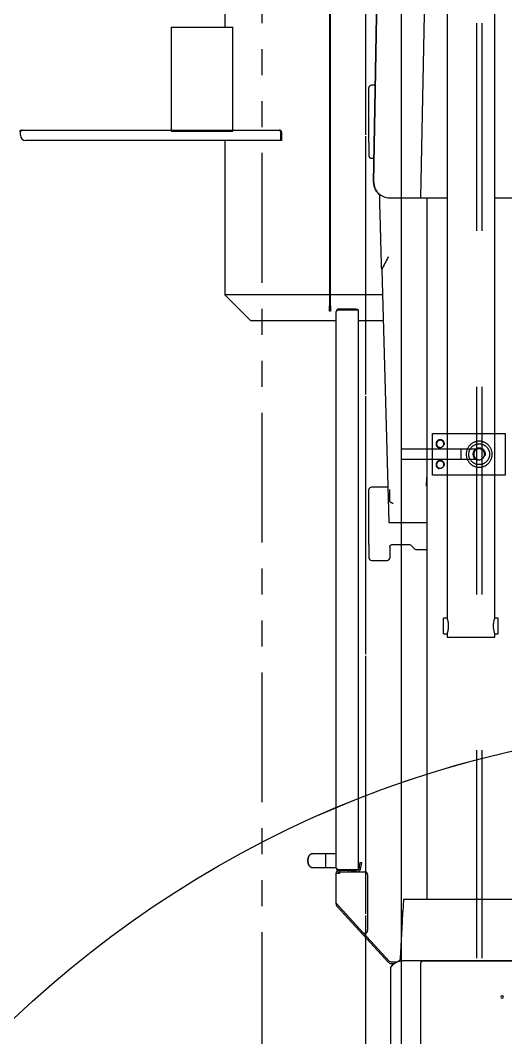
# Model space of a CAD drawing. Header units: millimetres. Extents: x 10462777 to 22643323, y 453826 to 1389191.
# Drawn here: x 11297939 to 11298873, y 598329 to 600287 of the extents above; entities that cross this region are included whole.
import ezdxf

# ---------------------------------------------------------------- set-up
doc = ezdxf.new("R2010")
doc.units = ezdxf.units.MM
doc.header["$LTSCALE"] = 200
doc.header["$MEASUREMENT"] = 0
doc.linetypes.add('DASHED', pattern=[3.5, 2, -1.5])
doc.linetypes.add('PHANTOM', pattern=[2.5, 1.25, -0.25, 0.25, -0.25, 0.25, -0.25])
for name, color, linetype in [('2', 2, 'CONTINUOUS'), ('5', 4, 'CONTINUOUS'), ('DV1_DEFAULT', 7, 'CONTINUOUS')]:
    doc.layers.add(name, color=color, linetype=linetype)
doc.layers.add('LAYOUT', color=8, linetype='CONTINUOUS', lineweight=25)
doc.layers.add('TOP$1', color=7, linetype='CONTINUOUS', true_color=0xffffff)
doc.layers.add('TOP$23', color=7, linetype='CONTINUOUS', true_color=0xffffff)

# ---------------------------------------------------------------- blocks, each defined once
blk = doc.blocks.new('r710ic')
at = {"layer": 'DV1_DEFAULT', "color": 7, "linetype": 'Continuous', "lineweight": 0}
blk.add_arc((272041.4, 104232.6), 2050.1, 337.1057, 23.7991, dxfattribs=at)
at = {"layer": 'LAYOUT', "color": 3}
blk.add_circle((272041.4, 104232.6), 2050.1, dxfattribs=at)

msp = doc.modelspace()

# ---------------------------------------------------------------- linework, layer by layer
at = {"layer": '2', "color": 60, "linetype": 'Continuous'}
for p, q in [((11298759.77528, 600445.30383, 0), (11298759.77528, 599136.28523, 0)), ((11298851.77659, 599136.28523, 0), (11298851.77659, 600445.30383, 0)), ((11298759.77528, 599136.28523, 0), (11298753.27519, 599136.28523, 0)), ((11298753.27519, 599106.28481, 0), (11298753.27519, 599136.28523, 0)), ((11298858.27668, 599136.28523, 0), (11298851.77659, 599136.28523, 0)), ((11298858.27668, 599106.28481, 0), (11298858.27668, 599136.28523, 0)), ((11298753.27519, 599106.28481, 0), (11298759.84126, 599106.28481, 0)), ((11298759.77528, 599106.4884, 0), (11298759.77528, 599099.28471, 0)), ((11298759.77528, 599099.28471, 0), (11298851.77659, 599099.28471, 0)), ((11298851.71061, 599106.28481, 0), (11298858.27668, 599106.28481, 0)), ((11298851.77659, 599099.28471, 0), (11298851.77659, 599106.4884, 0))]:
    msp.add_line(p, q, dxfattribs=at)
at = {"layer": '2', "color": 252, "linetype": 'Continuous'}
for p, q in [((11298332.26921, 600392.81981, 0), (11298332.26921, 600273.81812, 0)), ((11298229.26774, 600273.81812, 0), (11298229.26774, 600075.81843, 0)), ((11298229.26774, 600273.81812, 0), (11298347.92284, 600273.81812, 0)), ((11298347.92284, 600075.81843, 0), (11298347.92284, 600273.81812, 0)), ((11298609.52315, 600136.81618, 0), (11298609.52315, 600157.87865, 0)), ((11298621.49925, 600162.20884, 0), (11298614.52322, 600162.20884, 0)), ((11298609.52315, 600131.8161, 0), (11298609.52315, 600136.81618, 0)), ((11298609.52315, 600051.81497, 0), (11298609.52315, 600131.8161, 0)), ((11298229.26774, 600073.81528, 0), (11298347.92284, 600073.81528, 0)), ((11298332.26921, 600055.81081, 0), (11298332.26921, 599758.81081, 0)), ((11298609.52315, 600051.81497, 0), (11298609.52315, 600046.8149, 0)), ((11298609.52315, 600046.8149, 0), (11298609.52315, 600025.75242, 0)), ((11298614.52322, 600021.42223, 0), (11298619.04203, 600021.42223, 0)), ((11298720.82723, 599945.27421, 0), (11298720.82723, 598594.84909, 0)), ((11298332.26921, 599758.81081, 0), (11298382.26992, 599708.8101, 0)), ((11298533.78571, 599758.81081, 0), (11298332.26921, 599758.81081, 0)), ((11298635.39047, 599758.81081, 0), (11298535.78573, 599758.81081, 0)), ((11298546.76927, 599708.8101, 0), (11298382.26992, 599708.8101, 0)), ((11298636.75691, 599708.8101, 0), (11298588.76431, 599708.8101, 0)), ((11298644.52364, 599388.19785, 0), (11298614.52322, 599388.19785, 0)), ((11298609.52315, 599362.80518, 0), (11298609.52315, 599383.86766, 0)), ((11298649.52371, 599362.80518, 0), (11298649.52371, 599383.86766, 0)), ((11298609.52315, 599357.80511, 0), (11298609.52315, 599362.80518, 0)), ((11298609.52315, 599277.80397, 0), (11298609.52315, 599357.80511, 0)), ((11298654.52379, 599357.80511, 0), (11298656.02825, 599357.80511, 0)), ((11298609.52315, 599277.80397, 0), (11298609.52315, 599272.8039, 0)), ((11298609.52315, 599272.8039, 0), (11298609.52315, 599251.74143, 0)), ((11298649.52371, 599272.8039, 0), (11298649.52371, 599251.74143, 0)), ((11298654.52379, 599277.80397, 0), (11298687.45319, 599277.80397, 0)), ((11298690.98877, 599276.33949, 0), (11298698.05994, 599269.26832, 0)), ((11298720.82802, 599267.80383, 0), (11298701.59552, 599267.80383, 0)), ((11298614.52322, 599247.41124, 0), (11298644.52364, 599247.41124, 0))]:
    msp.add_line(p, q, dxfattribs=at)
at = {"layer": '2', "color": 124, "linetype": 'Continuous'}
for p, q in [((11298618.24575, 599975.82073, 0), (11298625.15184, 600371.47064, 0)), ((11298618.99576, 599975.82073, 0), (11298625.77299, 600364.08818, 0)), ((11298709.35094, 599945.29672, 0), (11298717.46597, 600347.92024, 0)), ((11298648.99161, 599945.29672, 0), (11298709.35094, 599945.29672, 0)), ((11298709.35094, 599945.29672, 0), (11298759.77579, 599945.29672, 0)), ((11298851.77643, 599945.29672, 0), (11298923.71097, 599945.29672, 0)), ((11298634.04091, 599807.09202, 0), (11298647.52369, 599320.28785, 0)), ((11298720.54208, 599390.28884, 0), (11298720.82732, 599406.63023, 0)), ((11298720.82826, 599390.28884, 0), (11298720.54208, 599390.28884, 0)), ((11298647.52369, 599320.28785, 0), (11298720.82863, 599320.28785, 0)), ((11298675.77409, 598594.79427, 0), (11298674.56201, 598571.66655, 0)), ((11298805.77593, 598594.79427, 0), (11298675.77409, 598594.79427, 0)), ((11298935.77778, 598594.79427, 0), (11298805.77593, 598594.79427, 0)), ((11298673.52707, 598551.91862, 0), (11298669.79093, 598480.62888, 0)), ((11298665.8323, 598475.73709, 0), (11298665.81511, 598475.73556, 0)), ((11298675.77409, 598476.7926, 0), (11298715.63404, 598476.7926, 0)), ((11298709.28309, 598121.78755, 0), (11298709.28309, 598470.79251, 0)), ((11298715.63404, 598476.7926, 0), (11298895.91783, 598476.7926, 0)), ((11298715.63404, 598476.70867, 0), (11298895.91783, 598476.70867, 0)), ((11298650.77373, 598463.37553, 0), (11298650.77373, 598121.78755, 0))]:
    msp.add_line(p, q, dxfattribs=at)
at = {"layer": '2', "color": 124, "linetype": 'Continuous', "extrusion": (0, 0, -1)}
msp.add_circle((-11298865.77679, 598406.7916, 0), 2.50004, dxfattribs=at)
at = {"layer": '2', "color": 124, "linetype": 'Continuous'}
for centre, start, end in [((11298648.2416, 599975.29715, 0), 179.00000004, 233.3101886), ((11298648.99161, 599975.29715, 0), 179.00000004, 270), ((11298675.77409, 598446.79217, 0), 126.86989753, 146.44269011)]:
    msp.add_arc(centre, 30.00043, start, end, dxfattribs=at)
at = {"layer": '2', "color": 252, "linetype": 'Continuous', "extrusion": (0, 0, -1)}
msp.add_arc((-11298687.45319, 599272.8039, 0), 5.00007, 90, 135, dxfattribs=at)
at = {"layer": '2', "color": 252, "linetype": 'Continuous'}
msp.add_arc((11298701.59552, 599272.8039, 0), 5.00007, 225, 270, dxfattribs=at)
at = {"layer": '2', "color": 124, "linetype": 'Continuous', "extrusion": (0, 0, -1)}
msp.add_arc((-11298715.63404, 598470.79251, 0), 5.91616, 72.97613388, 90, dxfattribs=at)
at = {"layer": '2', "color": 252, "linetype": 'Continuous'}
for centre, major_axis, start_param, end_param in [((11298614.52322, 600157.87865, 0), (-5.00007, 0), 4.7123889804, 6.2831853072), ((11298614.52322, 600025.75242, 0), (5.00007, 0), 3.1415926536, 4.7123889804), ((11298614.52322, 599383.86766, 0), (-5.00007, 0), 4.7123889804, 6.2831853072), ((11298644.52364, 599383.86766, 0), (-5.00007, 0), 4.485997532, 4.7123889804), ((11298614.52322, 599251.74143, 0), (5.00007, 0), 3.1415926536, 4.7123889804), ((11298644.52364, 599251.74143, 0), (5.00007, 0), 4.7123889804, 6.2831853072)]:
    msp.add_ellipse(centre, major_axis=major_axis, ratio=0.8660254038, start_param=start_param, end_param=end_param, dxfattribs=at)
at = {"layer": '2', "color": 124, "linetype": 'Continuous'}
msp.add_ellipse((11298675.77409, 598447.43217, 0), major_axis=(-30.00043, 0), ratio=0.9999930524, start_param=5.3906382236, end_param=5.7077559364, dxfattribs=at)
at = {"layer": '2', "color": 124, "linetype": 'Continuous', "extrusion": (0, 0, -1)}
msp.add_ellipse((11298716.21139, 598470.79251, 0), major_axis=(6.9283, 0), ratio=0.8660254038, start_param=3.1415926536, end_param=4.3725520709, dxfattribs=at)
at = {"layer": '2', "color": 124, "linetype": 'Continuous'}
for points in [[(11298630.21313, 599945.29672, 0), (11298630.25102, 599947.46776, 0), (11298630.30749, 599950.70307, 0), (11298630.32682, 599951.81007, 0), (11298630.32681, 599951.80983, 0)], [(11298646.51035, 599831.57542, 0), (11298642.26834, 599823.4583, 0), (11298638.02368, 599815.34138, 0), (11298634.04091, 599807.09202, 0)]]:
    msp.add_open_spline(points, degree=3, dxfattribs=at)
for points, knots in [([(11298634.04091, 599807.09202, 0), (11298633.84093, 599814.31236, 0), (11298633.64093, 599821.53362, 0), (11298633.34089, 599832.36683, 0), (11298633.24087, 599835.97813, 0), (11298633.09083, 599841.3954, 0), (11298633.04081, 599843.20122, 0), (11298632.96579, 599845.91003, 0), (11298632.94078, 599846.81298, 0), (11298632.89076, 599848.61891, 0), (11298632.86574, 599849.52253, 0), (11298632.64158, 599857.61594, 0), (11298632.44822, 599864.59709, 0), (11298632.16674, 599874.76039, 0), (11298632.07434, 599878.09644, 0), (11298631.93793, 599883.02161, 0), (11298631.89282, 599884.65016, 0), (11298631.80336, 599887.88045, 0), (11298631.75893, 599889.4844, 0), (11298631.54083, 599897.35916, 0), (11298631.3775, 599903.25619, 0), (11298631.1488, 599911.51348, 0), (11298631.0753, 599914.16729, 0), (11298630.96924, 599917.99683, 0), (11298630.93458, 599919.24811, 0), (11298630.88367, 599921.08642, 0), (11298630.86687, 599921.69276, 0), (11298630.83381, 599922.8864, 0), (11298630.81753, 599923.47449, 0), (11298630.67309, 599928.68947, 0), (11298630.55991, 599932.77569, 0), (11298630.41254, 599938.09672, 0), (11298630.36717, 599939.73491, 0), (11298630.30489, 599941.98366, 0), (11298630.28507, 599942.69914, 0), (11298630.2475, 599944.05571, 0), (11298630.22978, 599944.6955, 0), (11298630.21313, 599945.29672, 0)], [0, 0, 0, 0, 0.125, 0.125, 0.1875, 0.1875, 0.21875, 0.21875, 0.234375, 0.234375, 0.25, 0.25, 0.375, 0.375, 0.4375, 0.4375, 0.46875, 0.46875, 0.5, 0.5, 0.625, 0.625, 0.6875, 0.6875, 0.71875, 0.71875, 0.734375, 0.734375, 0.75, 0.75, 0.875, 0.875, 0.9375, 0.9375, 0.96875, 0.96875, 1, 1, 1, 1]), ([(11298673.52052, 598551.79366, 0), (11298673.52059, 598551.7942, 0), (11298673.5288, 598551.85796, 0), (11298673.54914, 598552.01864, 0), (11298673.55373, 598552.055, 0), (11298673.56383, 598552.13528, 0), (11298673.56933, 598552.17921, 0), (11298673.58717, 598552.32217, 0), (11298673.61447, 598552.54252, 0), (11298673.64824, 598552.82141, 0), (11298673.67582, 598553.05285, 0), (11298673.6854, 598553.13371, 0), (11298673.70527, 598553.30299, 0), (11298673.71557, 598553.39151, 0), (11298673.76827, 598553.84817, 0), (11298673.81451, 598554.26168, 0), (11298673.8878, 598554.9525, 0), (11298673.91289, 598555.19462, 0), (11298673.95128, 598555.57614, 0), (11298673.96417, 598555.70612, 0), (11298673.9899, 598555.96941, 0), (11298674.00275, 598556.10302, 0), (11298674.06692, 598556.78082, 0), (11298674.11786, 598557.35388, 0), (11298674.1919, 598558.26029, 0), (11298674.2163, 598558.57191, 0), (11298674.26312, 598559.19898, 0), (11298674.28561, 598559.5153, 0), (11298674.35018, 598560.47244, 0), (11298674.38932, 598561.12138, 0), (11298674.45885, 598562.44194, 0), (11298674.4881, 598563.09199, 0), (11298674.52434, 598564.05096, 0), (11298674.53515, 598564.368, 0), (11298674.55435, 598564.99669, 0), (11298674.56275, 598565.30933, 0), (11298674.58406, 598566.21895, 0), (11298674.59334, 598566.79419, 0), (11298674.60031, 598567.47464, 0), (11298674.60147, 598567.60878, 0), (11298674.60337, 598567.8731, 0), (11298674.6041, 598568.00361, 0), (11298674.60571, 598568.38657, 0), (11298674.60598, 598568.62956, 0), (11298674.60501, 598569.32271, 0), (11298674.60201, 598569.73741, 0), (11298674.59702, 598570.19513, 0), (11298674.59596, 598570.28384, 0), (11298674.59377, 598570.45346, 0), (11298674.59264, 598570.53447, 0), (11298674.58922, 598570.76626, 0), (11298674.58455, 598571.04547, 0), (11298674.58023, 598571.26587, 0), (11298674.5773, 598571.40881, 0), (11298674.57638, 598571.45272, 0), (11298674.57465, 598571.53295, 0), (11298674.57385, 598571.56931, 0), (11298674.57026, 598571.72988, 0), (11298674.5687, 598571.79347, 0), (11298674.56869, 598571.79394, 0)], [0, 0, 0, 0, 0.0624477996, 0.0624477996, 0.0780752881, 0.0780752881, 0.0937027766, 0.0937027766, 0.1249577535, 0.1562127304, 0.1562127304, 0.1718402189, 0.1718402189, 0.1874677074, 0.1874677074, 0.2499776612, 0.2499776612, 0.2812326382, 0.2812326382, 0.2968601266, 0.2968601266, 0.3124876151, 0.3124876151, 0.374997569, 0.374997569, 0.4062525459, 0.4062525459, 0.4375075228, 0.4375075228, 0.5000174767, 0.5000174767, 0.5625274305, 0.5625274305, 0.5937824075, 0.5937824075, 0.6250373844, 0.6250373844, 0.6875473383, 0.6875473383, 0.7031748267, 0.7031748267, 0.7188023152, 0.7188023152, 0.7500572921, 0.7500572921, 0.812567246, 0.812567246, 0.8281947345, 0.8281947345, 0.8438222229, 0.8438222229, 0.8750771999, 0.9063321768, 0.9063321768, 0.9219596653, 0.9219596653, 0.9375871537, 0.9375871537, 1, 1, 1, 1]), ([(11298657.77383, 598470.79251, 0), (11298658.8451, 598471.59596, 0), (11298660.04883, 598472.38587, 0), (11298662.04279, 598473.47645, 0), (11298662.73874, 598473.82434, 0), (11298663.82726, 598474.31411, 0), (11298664.19752, 598474.47202, 0), (11298664.95239, 598474.77577, 0), (11298665.33594, 598474.92117, 0), (11298667.27762, 598475.6115, 0), (11298668.91228, 598476.04742, 0), (11298671.44079, 598476.49032, 0), (11298672.29635, 598476.60296, 0), (11298673.59259, 598476.71632, 0), (11298674.02681, 598476.74485, 0), (11298674.68057, 598476.77345, 0), (11298675.00805, 598476.78421, 0), (11298675.33629, 598476.7896, 0), (11298675.55526, 598476.792, 0), (11298675.66526, 598476.7926, 0), (11298675.77409, 598476.7926, 0)], [0, 0, 0, 0, 0.25, 0.25, 0.375, 0.375, 0.4375, 0.4375, 0.5, 0.5, 0.75, 0.75, 0.875, 0.875, 0.9375, 0.9375, 0.96875, 0.984375, 0.984375, 1, 1, 1, 1]), ([(11298669.77211, 598480.53874, 0), (11298669.7782, 598480.49812, 0), (11298669.86032, 598479.87843, 0), (11298669.49321, 598478.76449, 0), (11298668.85476, 598477.44054, 0), (11298668.06732, 598476.51507, 0), (11298667.38002, 598475.94558, 0), (11298666.90767, 598475.6397, 0), (11298666.57157, 598475.45408, 0), (11298666.29778, 598475.325, 0), (11298666.18543, 598475.27237, 0), (11298666.18412, 598475.27849, 0)], [0, 0, 0, 0, 0.0117087833, 0.1789215288, 0.3191025446, 0.4376293103, 0.5315949855, 0.6030831925, 0.6774494301, 0.790067629, 1, 1, 1, 1]), ([(11298669.70702, 598481.13427, 0), (11298669.74244, 598480.80337, 0), (11298669.7445, 598479.87851, 0), (11298669.16437, 598478.5184, 0), (11298668.26864, 598477.2788, 0), (11298667.29816, 598476.45639, 0), (11298666.64517, 598476.08892, 0), (11298666.33998, 598475.94941, 0)], [0, 0, 0, 0, 0.148186079, 0.4247901512, 0.6535588974, 0.8469125155, 1, 1, 1, 1])]:
    msp.add_open_spline(points, degree=3, knots=knots, dxfattribs=at)
at = {"layer": '2', "color": 252, "linetype": 'Continuous'}
for points, knots in [([(11298654.52379, 599357.80511, 0), (11298654.18413, 599357.80511, 0), (11298653.8503, 599357.83936, 0), (11298653.35793, 599357.94004, 0), (11298653.19522, 599357.98189, 0), (11298652.87268, 599358.08257, 0), (11298652.71288, 599358.14153, 0), (11298652.24879, 599358.33995, 0), (11298651.95586, 599358.50176, 0), (11298651.61036, 599358.74073, 0), (11298651.5423, 599358.79038, 0), (11298651.40832, 599358.89344, 0), (11298651.34239, 599358.94688, 0), (11298651.15019, 599359.11087, 0), (11298651.02867, 599359.22572, 0), (11298650.68341, 599359.58604, 0), (11298650.47863, 599359.84743, 0), (11298650.1221, 599360.41003, 0), (11298649.97676, 599360.70099, 0), (11298649.80345, 599361.14846, 0), (11298649.75318, 599361.29947, 0), (11298649.66735, 599361.60481, 0), (11298649.63221, 599361.75786, 0), (11298649.54945, 599362.21229, 0), (11298649.52371, 599362.51119, 0), (11298649.52371, 599362.80518, 0)], [0, 0, 0, 0, 0.125, 0.125, 0.1875, 0.1875, 0.25, 0.25, 0.375, 0.375, 0.40625, 0.40625, 0.4375, 0.4375, 0.5, 0.5, 0.625, 0.625, 0.75, 0.75, 0.8125, 0.8125, 0.875, 0.875, 1, 1, 1, 1]), ([(11298649.52371, 599272.8039, 0), (11298649.52371, 599273.09777, 0), (11298649.54944, 599273.39594, 0), (11298649.63158, 599273.8482, 0), (11298649.66626, 599273.99979, 0), (11298649.73022, 599274.22821, 0), (11298649.75361, 599274.30475, 0), (11298649.80407, 599274.4566, 0), (11298649.83114, 599274.53197, 0), (11298649.97569, 599274.90591, 0), (11298650.12061, 599275.19586, 0), (11298650.3848, 599275.61401, 0), (11298650.4814, 599275.7514, 0), (11298650.68705, 599276.01451, 0), (11298650.79608, 599276.14047, 0), (11298651.02638, 599276.38114, 0), (11298651.14765, 599276.49585, 0), (11298651.33883, 599276.65926, 0), (11298651.4041, 599276.71228, 0), (11298651.5378, 599276.81535, 0), (11298651.6064, 599276.86551, 0), (11298651.95368, 599277.10617, 0), (11298652.24721, 599277.26829, 0), (11298652.71044, 599277.4666, 0), (11298652.86901, 599277.52526, 0), (11298653.19285, 599277.62657, 0), (11298653.35612, 599277.66862, 0), (11298653.84982, 599277.76972, 0), (11298654.18413, 599277.80397, 0), (11298654.52379, 599277.80397, 0)], [0, 0, 0, 0, 0.125, 0.125, 0.1875, 0.1875, 0.21875, 0.21875, 0.25, 0.25, 0.375, 0.375, 0.4375, 0.4375, 0.5, 0.5, 0.5625, 0.5625, 0.59375, 0.59375, 0.625, 0.625, 0.75, 0.75, 0.8125, 0.8125, 0.875, 0.875, 1, 1, 1, 1])]:
    msp.add_open_spline(points, degree=3, knots=knots, dxfattribs=at)
at = {"layer": '2', "color": 60, "linetype": 'Continuous'}
for points, knots in [([(11298759.77527, 599136.28526, 0), (11298759.7753, 599136.28516, 0), (11298759.80772, 599136.18657, 0), (11298759.90032, 599135.89757, 0), (11298759.93852, 599135.77756, 0), (11298760.00629, 599135.56128, 0), (11298760.0307, 599135.48288, 0), (11298760.08243, 599135.31531, 0), (11298760.10975, 599135.22613, 0), (11298760.25303, 599134.75389, 0), (11298760.38899, 599134.29252, 0), (11298760.57645, 599133.61211, 0), (11298760.61481, 599133.47079, 0), (11298760.69307, 599133.1775, 0), (11298760.7329, 599133.02571, 0), (11298760.85301, 599132.55915, 0), (11298760.93429, 599132.23175, 0), (11298761.17838, 599131.20132, 0), (11298761.34154, 599130.45059, 0), (11298761.57297, 599129.22287, 0), (11298761.64676, 599128.80237, 0), (11298761.78513, 599127.94212, 0), (11298761.84981, 599127.5019, 0), (11298761.96823, 599126.60107, 0), (11298762.02197, 599126.14046, 0), (11298762.09287, 599125.43366, 0), (11298762.11489, 599125.19541, 0), (11298762.15541, 599124.71343, 0), (11298762.17379, 599124.47119, 0), (11298762.25565, 599123.25912, 0), (11298762.28945, 599122.28132, 0), (11298762.28974, 599121.04891, 0), (11298762.28771, 599120.80192, 0), (11298762.27939, 599120.30689, 0), (11298762.2731, 599120.05838, 0), (11298762.24788, 599119.31444, 0), (11298762.22284, 599118.8254, 0), (11298762.12515, 599117.37814, 0), (11298762.02992, 599116.43963, 0), (11298761.88023, 599115.2992, 0), (11298761.84875, 599115.07273, 0), (11298761.78364, 599114.62798, 0), (11298761.74995, 599114.40906, 0), (11298761.64588, 599113.76247, 0), (11298761.57253, 599113.34492, 0), (11298761.42011, 599112.5361, 0), (11298761.34104, 599112.14485, 0), (11298761.21979, 599111.57779, 0), (11298761.17889, 599111.39191, 0), (11298761.09667, 599111.0276, 0), (11298761.05558, 599110.85025, 0), (11298760.85099, 599109.98694, 0), (11298760.69007, 599109.37055, 0), (11298760.50303, 599108.69141, 0), (11298760.46633, 599108.5602, 0), (11298760.39461, 599108.30714, 0), (11298760.35953, 599108.18507, 0), (11298760.25769, 599107.83486, 0), (11298760.19488, 599107.62447, 0), (11298760.02377, 599107.06056, 0), (11298759.93272, 599106.77361, 0), (11298759.85465, 599106.52993, 0), (11298759.8408, 599106.48692, 0), (11298759.81701, 599106.41321, 0), (11298759.80709, 599106.38263, 0), (11298759.78329, 599106.30933, 0), (11298759.77527, 599106.28478, 0), (11298759.77528, 599106.28481, 0)], [0, 0, 0, 0, 0.0624812387, 0.0624812387, 0.093721858, 0.093721858, 0.1093421677, 0.1093421677, 0.1249624773, 0.1249624773, 0.187443716, 0.187443716, 0.2030640257, 0.2030640257, 0.2186843353, 0.2186843353, 0.2499249547, 0.2499249547, 0.3124061933, 0.3124061933, 0.3436468127, 0.3436468127, 0.374887432, 0.374887432, 0.4061280513, 0.4061280513, 0.421748361, 0.421748361, 0.4373686707, 0.4373686707, 0.4998499094, 0.4998499094, 0.515470219, 0.515470219, 0.5310905287, 0.5310905287, 0.562331148, 0.562331148, 0.6248123867, 0.6248123867, 0.6404326964, 0.6404326964, 0.656053006, 0.656053006, 0.6872936254, 0.6872936254, 0.7185342447, 0.7185342447, 0.7341545544, 0.7341545544, 0.749774864, 0.749774864, 0.8122561027, 0.8122561027, 0.8278764124, 0.8278764124, 0.843496722, 0.843496722, 0.8747373414, 0.8747373414, 0.93721858, 0.93721858, 0.9528388897, 0.9528388897, 0.9684591994, 0.9684591994, 1, 1, 1, 1]), ([(11298851.77658, 599106.28482, 0), (11298851.77659, 599106.2848, 0), (11298851.77666, 599106.28458, 0), (11298851.76883, 599106.30853, 0), (11298851.7453, 599106.38103, 0), (11298851.73548, 599106.4113, 0), (11298851.71191, 599106.4843, 0), (11298851.69811, 599106.52715, 0), (11298851.62018, 599106.77036, 0), (11298851.52909, 599107.05738, 0), (11298851.35784, 599107.62161, 0), (11298851.29498, 599107.83214, 0), (11298851.15909, 599108.29936, 0), (11298851.08715, 599108.55235, 0), (11298850.86276, 599109.36695, 0), (11298850.70164, 599109.9838, 0), (11298850.49651, 599110.84927, 0), (11298850.45519, 599111.02763, 0), (11298850.37312, 599111.39124, 0), (11298850.33238, 599111.57643, 0), (11298850.21142, 599112.14201, 0), (11298850.1325, 599112.53239, 0), (11298849.98027, 599113.33978, 0), (11298849.90696, 599113.75678, 0), (11298849.80289, 599114.40283, 0), (11298849.76919, 599114.62161, 0), (11298849.70405, 599115.06621, 0), (11298849.67252, 599115.2927, 0), (11298849.52272, 599116.43269, 0), (11298849.42751, 599117.36985, 0), (11298849.32972, 599118.81329, 0), (11298849.30463, 599119.30076, 0), (11298849.27925, 599120.04184, 0), (11298849.27283, 599120.29124, 0), (11298849.26431, 599120.7881, 0), (11298849.26219, 599121.03589, 0), (11298849.26214, 599122.27166, 0), (11298849.29584, 599123.25025, 0), (11298849.37734, 599124.46106, 0), (11298849.39561, 599124.7026, 0), (11298849.436, 599125.18441, 0), (11298849.45806, 599125.42386, 0), (11298849.52901, 599126.13259, 0), (11298849.58282, 599126.59444, 0), (11298849.70144, 599127.49765, 0), (11298849.76625, 599127.93903, 0), (11298849.87028, 599128.58588, 0), (11298849.90608, 599128.79896, 0), (11298849.97972, 599129.22001, 0), (11298850.01766, 599129.42852, 0), (11298850.21019, 599130.44979, 0), (11298850.37329, 599131.20049, 0), (11298850.61766, 599132.23208, 0), (11298850.69909, 599132.56008, 0), (11298850.8195, 599133.02775, 0), (11298850.85938, 599133.17971, 0), (11298850.93744, 599133.47222, 0), (11298850.97572, 599133.61321, 0), (11298851.16279, 599134.29217, 0), (11298851.2986, 599134.7531, 0), (11298851.44185, 599135.22525, 0), (11298851.46917, 599135.31443, 0), (11298851.52091, 599135.48204, 0), (11298851.54535, 599135.56053, 0), (11298851.61319, 599135.77707, 0), (11298851.65143, 599135.89721, 0), (11298851.74413, 599136.18651, 0), (11298851.77662, 599136.28535, 0), (11298851.77659, 599136.28526, 0)], [0, 0, 0, 0, 0.0000377283, 0.0312865493, 0.0312865493, 0.0469109598, 0.0469109598, 0.0625353703, 0.0625353703, 0.1250330123, 0.1250330123, 0.1562818333, 0.1562818333, 0.1875306543, 0.1875306543, 0.2500282962, 0.2500282962, 0.2656527067, 0.2656527067, 0.2812771172, 0.2812771172, 0.3125259382, 0.3125259382, 0.3437747592, 0.3437747592, 0.3593991697, 0.3593991697, 0.3750235802, 0.3750235802, 0.4375212222, 0.4375212222, 0.4687700432, 0.4687700432, 0.4843944537, 0.4843944537, 0.5000188642, 0.5000188642, 0.5625165061, 0.5625165061, 0.5781409166, 0.5781409166, 0.5937653271, 0.5937653271, 0.6250141481, 0.6250141481, 0.6562629691, 0.6562629691, 0.6718873796, 0.6718873796, 0.6875117901, 0.6875117901, 0.7500094321, 0.7500094321, 0.7812582531, 0.7812582531, 0.7968826636, 0.7968826636, 0.8125070741, 0.8125070741, 0.875004716, 0.875004716, 0.8906291265, 0.8906291265, 0.906253537, 0.906253537, 0.937502358, 0.937502358, 1, 1, 1, 1])]:
    msp.add_open_spline(points, degree=3, knots=knots, dxfattribs=at)
at = {"layer": '5', "color": 252, "linetype": 'Continuous'}
for p, q in [((11298533.77207, 600410.29261, 0), (11298533.77207, 599737.29377, 0)), ((11298535.7721, 599737.29377, 0), (11298535.7721, 600410.29261, 0)), ((11297938.76562, 600070.81524, 0), (11297938.76562, 600072.94629, 0)), ((11297938.76562, 600065.81517, 0), (11297938.76562, 600070.81524, 0)), ((11297941.76366, 600075.81531, 0), (11298436.77069, 600075.81531, 0)), ((11298439.76873, 600070.81524, 0), (11298439.76873, 600072.94629, 0)), ((11298439.76873, 600070.81524, 0), (11298439.76873, 600055.81502, 0)), ((11298439.77073, 600072.22867, 0), (11298439.77073, 600070.81524, 0)), ((11298439.77073, 600055.81502, 0), (11298439.77073, 600070.81524, 0)), ((11298441.77076, 600055.81502, 0), (11298441.77076, 600070.81524, 0)), ((11298439.76873, 600055.81502, 0), (11297948.76576, 600055.81502, 0)), ((11298441.77076, 600055.81502, 0), (11298439.77073, 600055.81502, 0)), ((11298533.77207, 599727.29363, 0), (11298533.77207, 599737.29377, 0)), ((11298535.7721, 599727.29363, 0), (11298533.77207, 599727.29363, 0)), ((11298535.7721, 599737.29377, 0), (11298535.7721, 599727.29363, 0)), ((11298546.77225, 598654.77839, 0), (11298546.77225, 599726.79362, 0)), ((11298550.77231, 599729.79166, 0), (11298549.12665, 599729.79166, 0)), ((11298549.41815, 599729.79366, 0), (11298550.77231, 599729.79366, 0)), ((11298584.77279, 599730.79368, 0), (11298550.77231, 599730.79368, 0)), ((11298584.77279, 599729.79366, 0), (11298550.77231, 599729.79366, 0)), ((11298550.77231, 599729.79166, 0), (11298584.77279, 599729.79166, 0)), ((11298584.77279, 599730.79368, 0), (11298587.77284, 599730.79368, 0)), ((11298587.77284, 599729.79366, 0), (11298584.77279, 599729.79366, 0)), ((11298584.77279, 599729.79166, 0), (11298588.77285, 599729.79166, 0)), ((11298587.77284, 599730.79368, 0), (11298587.77284, 599729.79366, 0)), ((11298588.77285, 599729.79166, 0), (11298588.77285, 598651.78035, 0)), ((11298591.16074, 598655.35935, 0), (11298591.65587, 598661.01863, 0)), ((11298592.09165, 598665.99967, 0), (11298591.65587, 598661.01863, 0)), ((11298592.09165, 598665.99967, 0), (11298595.08028, 598665.7382, 0)), ((11298594.14937, 598655.09788, 0), (11298594.64449, 598660.75716, 0)), ((11298595.08028, 598665.7382, 0), (11298594.64449, 598660.75716, 0)), ((11298546.77225, 598587.23777, 0), (11298546.77225, 598644.79498, 0)), ((11298552.77234, 598644.79498, 0), (11298546.77225, 598644.79498, 0)), ((11298550.77231, 598651.78035, 0), (11298549.12665, 598651.78035, 0)), ((11298549.41815, 598651.77835, 0), (11298550.77231, 598651.77835, 0)), ((11298584.77279, 598651.78035, 0), (11298550.77231, 598651.78035, 0)), ((11298550.77231, 598651.77835, 0), (11298584.77279, 598651.77835, 0)), ((11298550.77231, 598650.77834, 0), (11298552.32465, 598650.77834, 0)), ((11298552.77234, 598650.79507, 0), (11298552.77234, 598647.79502, 0)), ((11298552.77234, 598650.79507, 0), (11298569.77258, 598650.79507, 0)), ((11298552.77234, 598647.79502, 0), (11298569.77258, 598647.79502, 0)), ((11298552.77234, 598647.79302, 0), (11298552.77234, 598644.79498, 0)), ((11298552.77234, 598647.79302, 0), (11298601.77304, 598647.79302, 0)), ((11298569.77221, 598650.77834, 0), (11298584.77279, 598650.77834, 0)), ((11298569.77258, 598650.79507, 0), (11298569.77258, 598647.79502, 0)), ((11298569.77258, 598647.79502, 0), (11298574.77265, 598647.79502, 0)), ((11298586.1797, 598647.79502, 0), (11298574.77265, 598647.79502, 0)), ((11298588.77285, 598651.78035, 0), (11298584.77279, 598651.78035, 0)), ((11298584.77279, 598651.77835, 0), (11298587.77284, 598651.77835, 0)), ((11298587.77284, 598650.77834, 0), (11298584.77279, 598650.77834, 0)), ((11298587.77284, 598651.77835, 0), (11298587.77284, 598650.77834, 0)), ((11298606.77311, 598642.79295, 0), (11298606.77311, 598534.54546, 0)), ((11298546.77225, 598585.90229, 0), (11298546.77225, 598587.23777, 0)), ((11298546.77225, 598587.23777, 0), (11298552.77234, 598580.68158, 0)), ((11298646.89515, 598473.39152, 0), (11298548.87068, 598580.50119, 0)), ((11298552.77234, 598580.68158, 0), (11298598.08448, 598531.16977, 0)), ((11298649.10828, 598475.41694, 0), (11298598.08501, 598531.16919, 0)), ((11298663.1243, 598473.79255, 0), (11298652.79684, 598473.79255, 0)), ((11298657.7743, 598470.79251, 0), (11298652.79684, 598470.79251, 0))]:
    msp.add_line(p, q, dxfattribs=at)
at = {"layer": '5', "color": 95, "linetype": 'Continuous'}
for p, q in [((11298525.77196, 598682.26878, 0), (11298500.27159, 598682.26878, 0)), ((11298546.77225, 598682.27878, 0), (11298525.77196, 598682.27878, 0)), ((11298525.77196, 598682.27878, 0), (11298525.77196, 598682.19653, 0)), ((11298525.77196, 598682.19653, 0), (11298525.77196, 598679.4704, 0)), ((11298525.77196, 598679.4704, 0), (11298525.77196, 598659.0868, 0)), ((11298500.27159, 598656.28842, 0), (11298525.77196, 598656.28842, 0)), ((11298525.77196, 598659.0868, 0), (11298525.77196, 598656.36067, 0)), ((11298525.77196, 598656.27841, 0), (11298525.77196, 598656.36067, 0)), ((11298525.77196, 598656.27841, 0), (11298546.77225, 598656.27841, 0))]:
    msp.add_line(p, q, dxfattribs=at)
at = {"layer": '5', "color": 252, "linetype": 'Continuous'}
for centre, radius, start, end in [((11298436.77069, 600070.81524, 0), 5.00007, 62.53390099, 90), ((11298436.77069, 600070.81524, 0), 5.00007, 0, 25.22690493), ((11297948.76576, 600065.81517, 0), 10.00014, 180, 270), ((11298550.77231, 599726.79362, 0), 4.00006, 152.21930979, 180), ((11298550.77231, 599726.79362, 0), 4.00006, 90, 114.29345696), ((11298550.77231, 598654.77839, 0), 4.00006, 180, 207.78069021), ((11298586.1797, 598655.79514, 0), 8.00011, 270, 355.00000001), ((11298586.1797, 598655.79514, 0), 5.00007, 288.58049788, 355.00000001), ((11298601.77304, 598642.79295, 0), 5.00007, 0, 90), ((11298601.77304, 598534.54546, 0), 5.00007, 222.46408191, 0)]:
    msp.add_arc(centre, radius, start, end, dxfattribs=at)
at = {"layer": '5', "color": 95, "linetype": 'Continuous'}
for centre, radius, start, end in [((11298499.44794, 598676.56564, 0), 5.66675, 96.44878304, 149.16296131), ((11298500.27159, 598669.2786, 0), 13.00018, 90, 96.44878304), ((11298500.27159, 598669.2786, 0), 13.00018, 87.75250681, 90), ((11298511.65411, 598669.2786, 0), 19.88264, 149.16296131, 210.83703869), ((11298499.44794, 598661.99156, 0), 5.66675, 210.83703869, 263.55121696), ((11298500.27159, 598669.2786, 0), 13.00018, 263.55121696, 270), ((11298500.27159, 598669.2786, 0), 13.00018, 270, 272.24749319)]:
    msp.add_arc(centre, radius, start, end, dxfattribs=at)
at = {"layer": '5', "color": 95, "linetype": 'Continuous', "extrusion": (0, 0, -1)}
for centre, radius, start, end in [((-11298499.45113, 598676.55593, 0), 5.66675, 30.77654081, 83.56748992), ((-11298500.27159, 598669.2786, 0), 12.99018, 83.56749121, 89.99996798), ((-11298511.67034, 598669.2786, 0), 19.88887, 329.22345919, 30.77654081), ((-11298499.45113, 598662.00127, 0), 5.66675, 276.43250772, 329.22345919), ((-11298500.27159, 598669.2786, 0), 12.99018, 270.00003095, 276.43250772)]:
    msp.add_arc(centre, radius, start, end, dxfattribs=at)
at = {"layer": '5', "color": 252, "linetype": 'Continuous', "extrusion": (0, 0, -1)}
for centre, radius, start, end in [((-11298552.77234, 598644.79498, 0), 6.00009, 0, 90), ((-11298550.77231, 598654.77839, 0), 4.00006, 270, 294.29345696), ((-11298552.77234, 598644.79498, 0), 3.00004, 0, 90), ((-11298652.79684, 598478.79262, 0), 8.00011, 270, 317.53591809), ((-11298652.79684, 598478.79262, 0), 5.00007, 270, 317.53591809)]:
    msp.add_arc(centre, radius, start, end, dxfattribs=at)
at = {"layer": '5', "color": 252, "linetype": 'Continuous'}
for centre, major_axis, ratio, start_param, end_param in [((11297941.76366, 600070.81524, 0), (5.00007, 0), 0.9999999997, 1.5707963268, 2.0501701841), ((11297941.76366, 600070.81524, 0), (0, -5.00007), 0.999333333, 3.1415926536, 3.6209665106), ((11298436.77069, 600070.81524, 0), (0, -5.00007), 0.9993333333, 2.6622187965, 3.1415926536), ((11298550.77231, 599726.79362, 0), (4.00006, 0), 0.9993333334, 2.6567281413, 3.1415926536), ((11298550.77231, 599726.79362, 0), (0.59198, -2.94106), 0.9999999992, 2.9429644755, 3.3495816993), ((11298550.77231, 598654.77839, 0), (4.00006, 0), 0.9993333333, 3.1415926536, 3.6264571659), ((11298550.77231, 598654.77839, 0), (0, -3.00004), 0.9999999995, 5.8765680832, 6.2831853072)]:
    msp.add_ellipse(centre, major_axis=major_axis, ratio=ratio, start_param=start_param, end_param=end_param, dxfattribs=at)
for points, knots in [([(11297939.45751, 600075.25172, 0), (11297939.3646, 600075.20343, 0), (11297939.24717, 600075.13833, 0), (11297939.00016, 600074.98476, 0), (11297938.86682, 600074.89404, 0), (11297938.6026, 600074.69286, 0), (11297938.46874, 600074.58017, 0), (11297938.2141, 600074.34112, 0), (11297938.09272, 600074.21453, 0), (11297937.86536, 600073.95119, 0), (11297937.76322, 600073.81905, 0), (11297937.57907, 600073.5567, 0), (11297937.49881, 600073.42857, 0), (11297937.42433, 600073.29942, 0), (11297937.41662, 600073.28589, 0), (11297937.4091, 600073.27256, 0)], [0, 0, 0, 0, 0.1634358697, 0.1634358697, 0.3268717394, 0.3268717394, 0.4903076091, 0.4903076091, 0.6537434788, 0.6537434788, 0.8171793485, 0.8171793485, 0.9806152182, 0.9806152182, 1, 1, 1, 1]), ([(11297938.76562, 600072.94629, 0), (11297938.94202, 600072.92191, 0), (11297939.12122, 600072.95338, 0), (11297939.43951, 600073.09357, 0), (11297939.57627, 600073.19698, 0), (11297939.80615, 600073.42864, 0), (11297939.89821, 600073.55547, 0), (11297940.04434, 600073.81915, 0), (11297940.09577, 600073.95161, 0), (11297940.15757, 600074.21486, 0), (11297940.1664, 600074.3416, 0), (11297940.13955, 600074.58053, 0), (11297940.10371, 600074.69324, 0), (11297939.99193, 600074.89384, 0), (11297939.91443, 600074.98466, 0), (11297939.71974, 600075.13838, 0), (11297939.60005, 600075.20338, 0), (11297939.45905, 600075.25172, 0)], [0, 0, 0, 0, 0.125, 0.125, 0.25, 0.25, 0.375, 0.375, 0.5, 0.5, 0.625, 0.625, 0.75, 0.75, 0.875, 0.875, 1, 1, 1, 1]), ([(11297939.90896, 600073.60261, 0), (11297939.87406, 600073.7332, 0), (11297939.83872, 600073.86356, 0), (11297939.7465, 600074.20415, 0), (11297939.68935, 600074.41424, 0), (11297939.57438, 600074.83369, 0), (11297939.51655, 600075.04305, 0), (11297939.45751, 600075.25172, 0)], [0, 0, 0, 0, 0.2368334771, 0.2368334771, 0.618709524, 0.618709524, 1, 1, 1, 1]), ([(11297939.9121, 600073.59544, 0), (11297939.87661, 600073.72843, 0), (11297939.84065, 600073.86117, 0), (11297939.74784, 600074.20415, 0), (11297939.69073, 600074.41424, 0), (11297939.57584, 600074.83369, 0), (11297939.51805, 600075.04305, 0), (11297939.45905, 600075.25172, 0)], [0, 0, 0, 0, 0.2401240113, 0.2401240113, 0.6203535287, 0.6203535287, 1, 1, 1, 1]), ([(11298439.07531, 600075.25172, 0), (11298438.93444, 600075.20343, 0), (11298438.81456, 600075.13833, 0), (11298438.62005, 600074.98476, 0), (11298438.54252, 600074.89404, 0), (11298438.43045, 600074.69286, 0), (11298438.39471, 600074.58017, 0), (11298438.36795, 600074.34112, 0), (11298438.37682, 600074.21453, 0), (11298438.43872, 600073.95119, 0), (11298438.49014, 600073.81905, 0), (11298438.6354, 600073.5567, 0), (11298438.72834, 600073.42857, 0), (11298438.95736, 600073.19766, 0), (11298439.09423, 600073.0939, 0), (11298439.41311, 600072.95333, 0), (11298439.59234, 600072.92192, 0), (11298439.76873, 600072.94629, 0)], [0, 0, 0, 0, 0.125, 0.125, 0.25, 0.25, 0.375, 0.375, 0.5, 0.5, 0.625, 0.625, 0.75, 0.75, 0.875, 0.875, 1, 1, 1, 1]), ([(11298438.62225, 600073.59544, 0), (11298438.65774, 600073.72843, 0), (11298438.69371, 600073.86117, 0), (11298438.78651, 600074.20415, 0), (11298438.84362, 600074.41424, 0), (11298438.95851, 600074.83369, 0), (11298439.01631, 600075.04305, 0), (11298439.07531, 600075.25172, 0)], [0, 0, 0, 0, 0.2401240113, 0.2401240113, 0.6203535287, 0.6203535287, 1, 1, 1, 1]), ([(11298438.62319, 600073.59433, 0), (11298438.6588, 600073.72769, 0), (11298438.69489, 600073.8608, 0), (11298438.78786, 600074.20415, 0), (11298438.845, 600074.41424, 0), (11298438.95997, 600074.83369, 0), (11298439.0178, 600075.04305, 0), (11298439.07684, 600075.25172, 0)], [0, 0, 0, 0, 0.2406319064, 0.2406319064, 0.6206072814, 0.6206072814, 1, 1, 1, 1]), ([(11298441.12493, 600073.27313, 0), (11298441.11758, 600073.28617, 0), (11298441.11003, 600073.29941, 0), (11298441.03551, 600073.42864, 0), (11298440.95612, 600073.55547, 0), (11298440.77109, 600073.81915, 0), (11298440.66866, 600073.95161, 0), (11298440.44132, 600074.21486, 0), (11298440.31977, 600074.3416, 0), (11298440.06519, 600074.58053, 0), (11298439.93126, 600074.69324, 0), (11298439.66779, 600074.89384, 0), (11298439.53435, 600074.98466, 0), (11298439.28711, 600075.13838, 0), (11298439.16985, 600075.20338, 0), (11298439.07684, 600075.25172, 0)], [0, 0, 0, 0, 0.0189253993, 0.0189253993, 0.1824378327, 0.1824378327, 0.3459502662, 0.3459502662, 0.5094626996, 0.5094626996, 0.6729751331, 0.6729751331, 0.8364875665, 0.8364875665, 1, 1, 1, 1]), ([(11298549.17628, 599730.46147, 0), (11298549.17617, 599730.46143, 0), (11298549.17606, 599730.46138, 0), (11298549.16725, 599730.45754, 0), (11298549.15617, 599730.45268, 0), (11298549.11729, 599730.43534, 0), (11298549.08363, 599730.42002, 0), (11298549.00383, 599730.38178, 0), (11298548.95881, 599730.35939, 0), (11298548.86094, 599730.3079, 0), (11298548.80777, 599730.27862, 0), (11298548.69599, 599730.2132, 0), (11298548.63813, 599730.17752, 0), (11298548.51945, 599730.09969, 0), (11298548.45818, 599730.05722, 0), (11298548.27376, 599729.92109, 0), (11298548.15183, 599729.82026, 0), (11298547.91238, 599729.5951, 0), (11298547.80163, 599729.47712, 0), (11298547.64798, 599729.2927, 0), (11298547.59954, 599729.23078, 0), (11298547.50941, 599729.10872, 0), (11298547.46741, 599729.04821, 0), (11298547.38904, 599728.92881, 0), (11298547.353, 599728.87037, 0), (11298547.28824, 599728.75978, 0), (11298547.25922, 599728.70719, 0), (11298547.23331, 599728.658, 0)], [0, 0, 0, 0, 0.0004517726, 0.0004517726, 0.0374720774, 0.0374720774, 0.1115126868, 0.1115126868, 0.1855532962, 0.1855532962, 0.2595939057, 0.2595939057, 0.3336345151, 0.3336345151, 0.4076751245, 0.4076751245, 0.5557563434, 0.5557563434, 0.7038375623, 0.7038375623, 0.7778781717, 0.7778781717, 0.8519187811, 0.8519187811, 0.9259593906, 0.9259593906, 1, 1, 1, 1]), ([(11298547.23331, 599728.65676, 0), (11298547.28496, 599728.53766, 0), (11298547.35083, 599728.43611, 0), (11298547.50677, 599728.27618, 0), (11298547.59847, 599728.21629, 0), (11298547.80115, 599728.14407, 0), (11298547.91523, 599728.13125, 0), (11298548.151, 599728.15651, 0), (11298548.27615, 599728.19422, 0), (11298548.52013, 599728.3123, 0), (11298548.64209, 599728.39403, 0), (11298548.86294, 599728.59404, 0), (11298548.96485, 599728.71497, 0), (11298549.12266, 599728.99032, 0), (11298549.1788, 599729.14726, 0), (11298549.21104, 599729.4729, 0), (11298549.18519, 599729.63931, 0), (11298549.12665, 599729.79166, 0)], [0, 0, 0, 0, 0.125, 0.125, 0.25, 0.25, 0.375, 0.375, 0.5, 0.5, 0.625, 0.625, 0.75, 0.75, 0.875, 0.875, 1, 1, 1, 1]), ([(11298548.23706, 599728.3976, 0), (11298548.09486, 599728.43485, 0), (11298547.95264, 599728.47205, 0), (11298547.71405, 599728.53406, 0), (11298547.61775, 599728.55899, 0), (11298547.42541, 599728.60863, 0), (11298547.32937, 599728.63333, 0), (11298547.23331, 599728.658, 0)], [0, 0, 0, 0, 0.425488431, 0.425488431, 0.7132419628, 0.7132419628, 1, 1, 1, 1]), ([(11298548.23706, 599728.39653, 0), (11298548.06997, 599728.44027, 0), (11298547.90284, 599728.48393, 0), (11298547.65174, 599728.54903, 0), (11298547.56789, 599728.57069, 0), (11298547.40046, 599728.61383, 0), (11298547.31689, 599728.63531, 0), (11298547.23331, 599728.65676, 0)], [0, 0, 0, 0, 0.4999715235, 0.4999715235, 0.7504837387, 0.7504837387, 1, 1, 1, 1]), ([(11298549.1903, 599729.34264, 0), (11298549.16664, 599729.32796, 0), (11298549.14239, 599729.31245, 0), (11298549.07949, 599729.27085, 0), (11298549.04007, 599729.24355, 0), (11298548.95856, 599729.18383, 0), (11298548.91621, 599729.15118, 0), (11298548.83221, 599729.08255, 0), (11298548.79016, 599729.0463, 0), (11298548.70607, 599728.96943, 0), (11298548.66438, 599728.92907, 0), (11298548.54495, 599728.80661, 0), (11298548.47012, 599728.7201, 0), (11298548.3728, 599728.59512, 0), (11298548.34232, 599728.55367, 0), (11298548.28617, 599728.47343, 0), (11298548.26058, 599728.43478, 0), (11298548.23706, 599728.3976, 0)], [0, 0, 0, 0, 0.0752772408, 0.0752772408, 0.1908675857, 0.1908675857, 0.3064579306, 0.3064579306, 0.4220482755, 0.4220482755, 0.5376386204, 0.5376386204, 0.7688193102, 0.7688193102, 0.8844096551, 0.8844096551, 1, 1, 1, 1]), ([(11298549.12665, 598651.78035, 0), (11298549.15591, 598651.85649, 0), (11298549.17708, 598651.93484, 0), (11298549.20086, 598652.09651, 0), (11298549.20296, 598652.17989, 0), (11298549.17914, 598652.42294, 0), (11298549.12349, 598652.58027, 0), (11298548.96393, 598652.85862, 0), (11298548.86361, 598652.97749, 0), (11298548.6401, 598653.17968, 0), (11298548.51959, 598653.26016, 0), (11298548.27378, 598653.37876, 0), (11298548.15174, 598653.41557, 0), (11298547.9124, 598653.44093, 0), (11298547.80165, 598653.42824, 0), (11298547.49424, 598653.31836, 0), (11298547.33699, 598653.1543, 0), (11298547.23331, 598652.91526, 0)], [0, 0, 0, 0, 0.0625, 0.0625, 0.125, 0.125, 0.25, 0.25, 0.375, 0.375, 0.5, 0.5, 0.625, 0.625, 0.75, 0.75, 1, 1, 1, 1]), ([(11298548.23706, 598653.17548, 0), (11298548.06997, 598653.13174, 0), (11298547.90284, 598653.08808, 0), (11298547.65174, 598653.02299, 0), (11298547.56789, 598653.00133, 0), (11298547.40046, 598652.95819, 0), (11298547.31689, 598652.93671, 0), (11298547.23331, 598652.91526, 0)], [0, 0, 0, 0, 0.4999715235, 0.4999715235, 0.7504837387, 0.7504837387, 1, 1, 1, 1]), ([(11298548.23706, 598653.17441, 0), (11298548.09486, 598653.13717, 0), (11298547.95264, 598653.09996, 0), (11298547.71405, 598653.03795, 0), (11298547.61775, 598653.01302, 0), (11298547.42541, 598652.96339, 0), (11298547.32937, 598652.93868, 0), (11298547.23331, 598652.91401, 0)], [0, 0, 0, 0, 0.425488431, 0.425488431, 0.7132419627, 0.7132419627, 1, 1, 1, 1]), ([(11298547.23331, 598652.91401, 0), (11298547.25914, 598652.86499, 0), (11298547.28851, 598652.81172, 0), (11298547.35407, 598652.69987, 0), (11298547.38982, 598652.64199, 0), (11298547.46778, 598652.52327, 0), (11298547.51033, 598652.46198, 0), (11298547.60119, 598652.33908, 0), (11298547.64915, 598652.27788, 0), (11298547.75048, 598652.15632, 0), (11298547.80391, 598652.09589, 0), (11298547.91652, 598651.97631, 0), (11298547.97418, 598651.91877, 0), (11298548.09207, 598651.80799, 0), (11298548.15231, 598651.75474, 0), (11298548.27527, 598651.65243, 0), (11298548.33715, 598651.60409, 0), (11298548.45915, 598651.51412, 0), (11298548.51962, 598651.4722, 0), (11298548.63895, 598651.39397, 0), (11298548.69731, 598651.35803, 0), (11298548.80775, 598651.29342, 0), (11298548.86027, 598651.26448, 0), (11298548.95848, 598651.21279, 0), (11298549.00429, 598651.19001, 0), (11298549.08321, 598651.1522, 0), (11298549.11684, 598651.13687, 0), (11298549.1564, 598651.11923, 0), (11298549.16757, 598651.11433, 0), (11298549.17636, 598651.1105, 0)], [0, 0, 0, 0, 0.0740108464, 0.0740108464, 0.1480216929, 0.1480216929, 0.2220325393, 0.2220325393, 0.2960433857, 0.2960433857, 0.3700542322, 0.3700542322, 0.4440650786, 0.4440650786, 0.518075925, 0.518075925, 0.5920867715, 0.5920867715, 0.6660976179, 0.6660976179, 0.7401084643, 0.7401084643, 0.8141193108, 0.8141193108, 0.8881301572, 0.8881301572, 0.9621410037, 0.9621410037, 1, 1, 1, 1]), ([(11298548.23706, 598653.17441, 0), (11298548.26033, 598653.13763, 0), (11298548.28572, 598653.09926, 0), (11298548.34169, 598653.01922, 0), (11298548.37204, 598652.97792, 0), (11298548.43656, 598652.89497, 0), (11298548.47093, 598652.85302, 0), (11298548.54463, 598652.7682, 0), (11298548.58319, 598652.72627, 0), (11298548.66243, 598652.64488, 0), (11298548.70333, 598652.60518, 0), (11298548.78773, 598652.52784, 0), (11298548.82993, 598652.4914, 0), (11298548.91386, 598652.42269, 0), (11298548.95598, 598652.39014, 0), (11298549.03797, 598652.32994, 0), (11298549.07774, 598652.30234, 0), (11298549.14218, 598652.25968, 0), (11298549.16763, 598652.24343, 0), (11298549.19227, 598652.22816, 0)], [0, 0, 0, 0, 0.1153063508, 0.1153063508, 0.2306127017, 0.2306127017, 0.3459190525, 0.3459190525, 0.4612254034, 0.4612254034, 0.5765317542, 0.5765317542, 0.6918381051, 0.6918381051, 0.8071444559, 0.8071444559, 0.9224508067, 0.9224508067, 1, 1, 1, 1]), ([(11298548.87068, 598580.50119, 0), (11298548.5371, 598580.86569, 0), (11298548.23739, 598581.26117, 0), (11298547.71595, 598582.10059, 0), (11298547.49423, 598582.54452, 0), (11298547.13636, 598583.46564, 0), (11298547.00021, 598583.94282, 0), (11298546.81816, 598584.9141, 0), (11298546.77225, 598585.40819, 0), (11298546.77225, 598585.90229, 0)], [0, 0, 0, 0, 0.25, 0.25, 0.5, 0.5, 0.75, 0.75, 1, 1, 1, 1])]:
    msp.add_open_spline(points, degree=3, knots=knots, dxfattribs=at)
for points, degree in [([(11298441.29389, 600072.94629, 0), (11298439.77073, 600072.22867, 0)], 1), ([(11298548.23706, 599728.39653, 0), (11298548.274, 599728.33881, 0), (11298548.31698, 599728.28773, 0), (11298548.36532, 599728.24689, 0)], 3), ([(11298549.12665, 599730.43947, 0), (11298549.41815, 599729.79366, 0)], 1), ([(11298548.36643, 598653.32612, 0), (11298548.31759, 598653.28523, 0), (11298548.27475, 598653.23438, 0), (11298548.23706, 598653.17548, 0)], 3), ([(11298549.12665, 598651.13254, 0), (11298549.41815, 598651.77835, 0)], 1)]:
    msp.add_open_spline(points, degree=degree, dxfattribs=at)
at = {"layer": 'TOP$1', "color": 155, "linetype": 'PHANTOM'}
msp.add_line((11298603.66913, 596813.78937), (11298603.66913, 601331.71124), dxfattribs=at)
at = {"layer": 'TOP$23', "color": 155, "linetype": 'PHANTOM'}
for p, q in [((11298403.66913, 601531.71124), (11298403.66913, 593866.71124)), ((11298603.66913, 594066.71124), (11298603.66913, 601331.71124))]:
    msp.add_line(p, q, dxfattribs=at)
at = {"layer": 'TOP$23', "linetype": 'Continuous'}
msp.add_line((11298671.66913, 600981.71124), (11298671.66913, 596881.71124), dxfattribs=at)
at = {"layer": 'TOP$23', "linetype": 'DASHED'}
for p, q in [((11298816.66913, 600981.71124), (11298816.66913, 594581.71124)), ((11298826.66913, 600981.71124), (11298826.66913, 594581.71124)), ((11298786.66913, 599461.71124), (11298671.66913, 599461.71124)), ((11298786.66913, 599461.71124), (11298786.66913, 599441.71124)), ((11298816.66913, 599461.71124), (11298786.66913, 599461.71124)), ((11298786.66913, 599441.71124), (11298671.66913, 599441.71124)), ((11298816.66913, 599441.71124), (11298786.66913, 599441.71124))]:
    msp.add_line(p, q, dxfattribs=at)
at = {"layer": 'TOP$23', "linetype": 'PHANTOM'}
for p, q in [((11298731.66913, 599411.71124), (11298731.66913, 599491.71124)), ((11298731.66913, 599491.71124), (11298871.66913, 599491.71124)), ((11298871.66913, 599491.71124), (11298871.66913, 599411.71124)), ((11298871.66913, 599411.71124), (11298731.66913, 599411.71124))]:
    msp.add_line(p, q, dxfattribs=at)
at = {"layer": 'TOP$23', "linetype": 'PHANTOM', "extrusion": (0, 0, -1)}
for centre, radius in [((-11298746.66913, 599471.71124), 7), ((-11298821.66913, 599451.71124), 25), ((-11298821.66913, 599451.71124), 10.5), ((-11298746.66913, 599431.71124), 7)]:
    msp.add_circle(centre, radius, dxfattribs=at)
at = {"layer": 'TOP$23', "linetype": 'DASHED'}
msp.add_circle((11298821.66913, 599451.71124), 20, dxfattribs=at)
for centre, radius in [((11298746.66913, 599471.71124), 8), ((11298821.66913, 599451.71124), 12), ((11298746.66913, 599431.71124), 8)]:
    msp.add_arc(centre, radius, 344.99999993, 254.99999998, dxfattribs=at)

# ---------------------------------------------------------------- block references
at = {"layer": 'LAYOUT', "color": 2, "rotation": 89.99999999999999}
msp.add_blockref('r710ic', (11403573.40786, 324839.74027, 0), dxfattribs=at)

doc.saveas('drawing.dxf')
